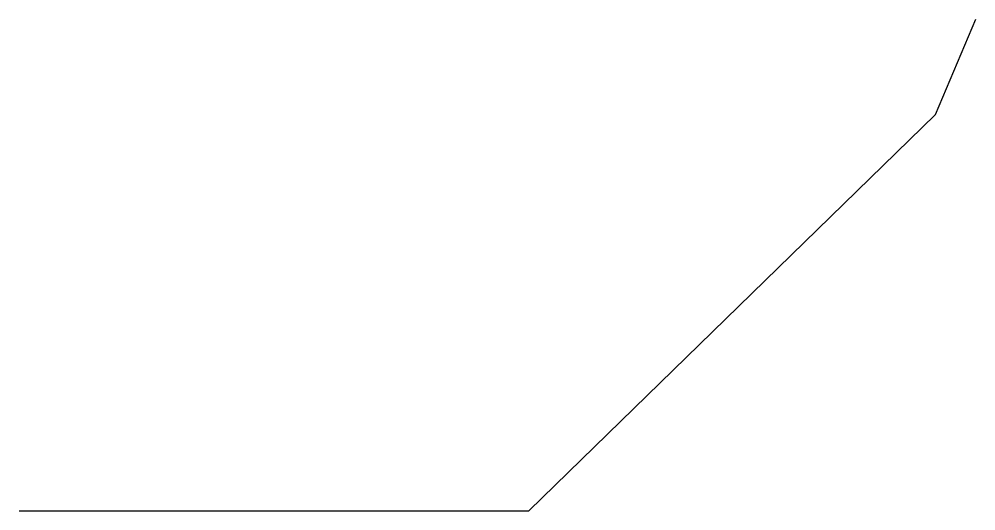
# Model space of a CAD drawing. Header units: metres. Extents: x 0 to 316, y 0 to 162.
import ezdxf

# ---------------------------------------------------------------- set-up
doc = ezdxf.new("R2010")
doc.units = ezdxf.units.M

msp = doc.modelspace()

# ---------------------------------------------------------------- linework, layer by layer
msp.add_lwpolyline([(0, 0), (168.1, 0), (302.2, 130.6), (315.5, 162)])

doc.saveas('drawing.dxf')
